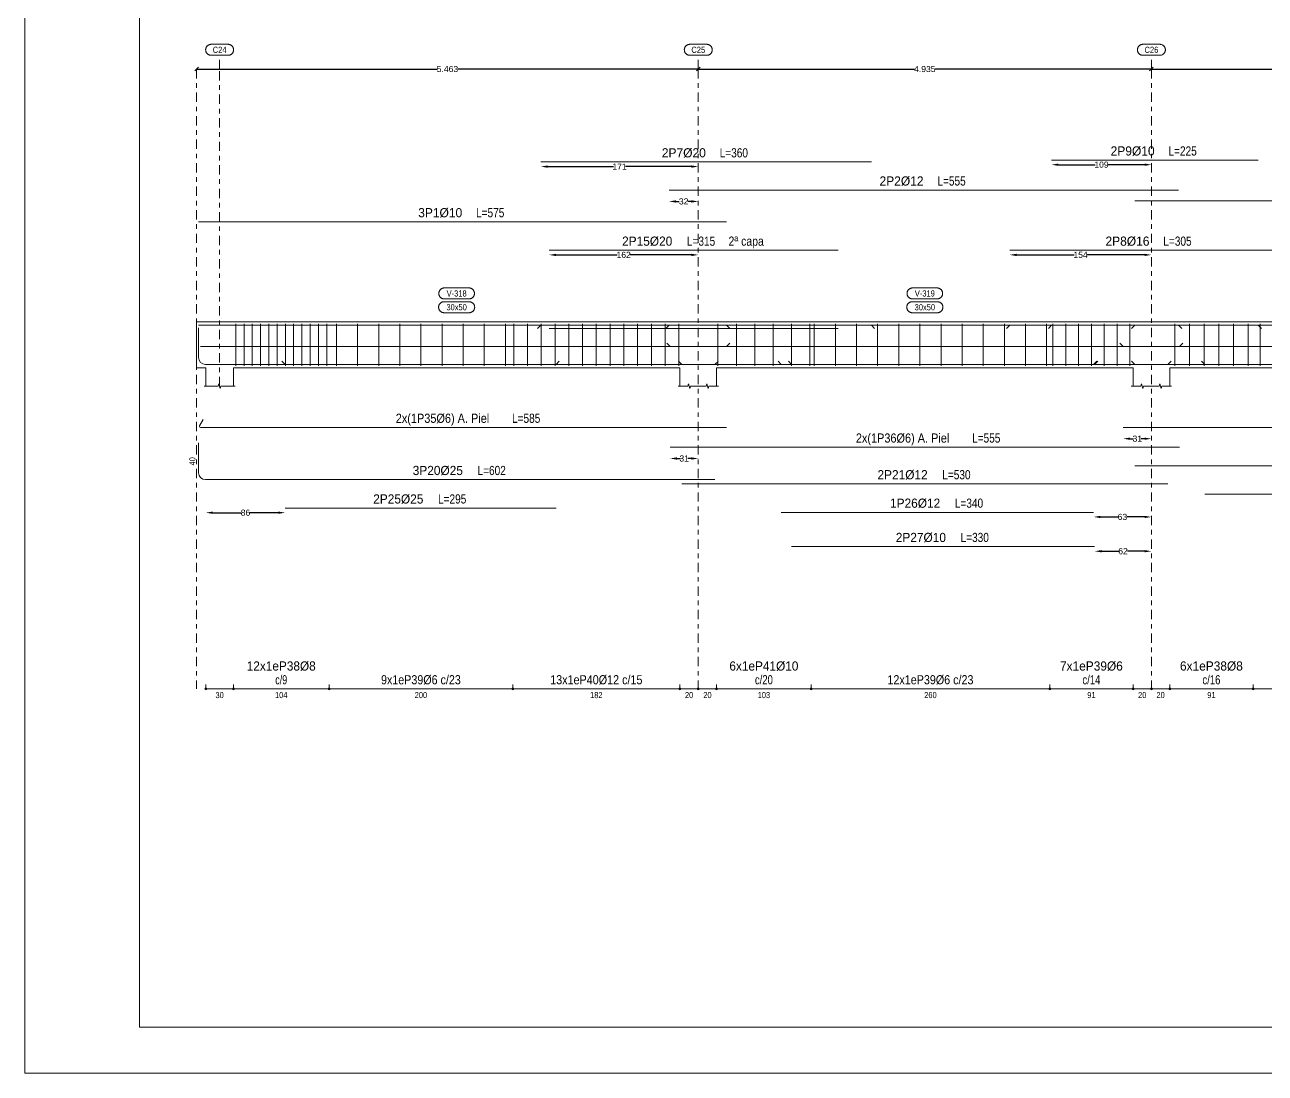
# Model space of a CAD drawing. Header units: millimetres. Extents: x 3 to 479, y -191 to 120.
# Drawn here: x 100.33 to 127.35, y 21.26 to 44.11 of the extents above; entities that cross this region are included whole.
import ezdxf
from ezdxf.enums import TextEntityAlignment as Align

# ---------------------------------------------------------------- set-up
doc = ezdxf.new("R2010")
doc.units = ezdxf.units.MM
doc.linetypes.add('CYPE_RAYAPUNTO', pattern=[0.4125, 0.2025, -0.105, 0, -0.105])
for name, color, linetype, lineweight in [('ALZ_ARM_LONG_ARM_TEXTOS', 3, 'Continuous', 9), ('ALZ_ARM_LONG_TXT_IND_CAPA_ARM_LONG', 3, 'Continuous', 9), ('ALZ_ARM_LONG_TXT_LONG', 3, 'Continuous', 9), ('ALZ_ARM_TRANS_TXT_EST', 3, 'Continuous', 9), ('ALZ_CONT_NUDOS', 122, 'Continuous', 9), ('ALZ_CONT_VIG_HORMIGON', 2, 'Continuous', 9), ('ALZ_COT_COT_ANCLAJES', 3, 'Continuous', 0), ('ALZ_COT_COT_ARM', 3, 'Continuous', 0), ('ALZ_COT_COT_EST', 3, 'Continuous', 0), ('ALZ_COT_COT_LIN_APOYOS', 2, 'CYPE_RAYAPUNTO', 0), ('ALZ_COT_LONGITUD_PROYECTADA', 122, 'Continuous', 0), ('ALZ_COT_TEXTOS_ESTRIBOS', 122, 'Continuous', 0), ('ALZ_REF_COT_LIN_AUX_COTA', 2, 'CYPE_RAYAPUNTO', 9), ('ALZ_REF_REF_NOMBRE', 3, 'Continuous', 9), ('ALZ_REF_REF_REFERENCIA', 3, 'Continuous', 9), ('ALZ_REF_TEXTO_REF_NOMBRE', 3, 'Continuous', 9), ('ALZ_REF_TEXTO_REF_REFERENCIA', 3, 'Continuous', 9), ('ARM_LONGITUDINAL_Ø10', 103, 'Continuous', 9), ('ARM_LONGITUDINAL_Ø12', 171, 'Continuous', 9), ('ARM_LONGITUDINAL_Ø16', 212, 'Continuous', 9), ('ARM_LONGITUDINAL_Ø20', 30, 'Continuous', 9), ('ARM_LONGITUDINAL_Ø25', 20, 'Continuous', 9), ('ARM_LONGITUDINAL_Ø6', 151, 'Continuous', 9), ('ARM_LONGITUDINAL_Ø8', 32, 'Continuous', 9), ('ARM_TRANSVERSAL_Ø10', 103, 'Continuous', 9), ('ARM_TRANSVERSAL_Ø12', 171, 'Continuous', 9), ('ARM_TRANSVERSAL_Ø6', 151, 'Continuous', 9), ('ARM_TRANSVERSAL_Ø8', 32, 'Continuous', 9), ('RECUAD_LIMITES', 2, 'Continuous', 0), ('RECUAD_MARCO', 1, 'Continuous', 20)]:
    doc.layers.add(name, color=color, linetype=linetype, lineweight=lineweight)
doc.styles.add('CYPETXT_0.2_romans', font='arial.ttf', dxfattribs={"height": 0.133333})
doc.styles.add('CYPETXT_romans', font='arial.ttf', dxfattribs={"height": 0.2})
doc.dimstyles.new('cype_arrow', dxfattribs={"dimtxt": 0.18, "dimasz": 0.15, "dimexe": 0.05, "dimexo": 0.05, "dimgap": 0, "dimtad": 0, "dimdec": 4, "dimzin": 0, "dimdsep": 46, "dimtxsty": 'CYPETXT_0.2_romans', "dimcen": 0.09, "dimadec": 0, "dimazin": 0, "dimtfac": 1, "dimtdec": 4, "dimtofl": 0, "dimtmove": 2, "dimatfit": 3, "dimfxl": 1, "dimtolj": 1, "dimtzin": 0, "dimarcsym": 0})
doc.dimstyles.new('cype_oblique', dxfattribs={"dimtxt": 0.18, "dimasz": 0.18, "dimexe": 0.05, "dimexo": 0.05, "dimgap": 0, "dimtad": 0, "dimdec": 4, "dimzin": 0, "dimdsep": 46, "dimtxsty": 'CYPETXT_0.2_romans', "dimblk": 'OBLIQUE', "dimtsz": 0.04, "dimcen": 0.09, "dimadec": 0, "dimazin": 0, "dimtfac": 1, "dimtdec": 4, "dimtofl": 0, "dimtmove": 2, "dimatfit": 3, "dimfxl": 1, "dimtolj": 1, "dimtzin": 0, "dimarcsym": 0})

# ---------------------------------------------------------------- blocks, each defined once
blk = doc.blocks.new('*D1131')
at = {"layer": 'ALZ_COT_LONGITUD_PROYECTADA', "color": 0, "lineweight": -2, "transparency": 16777216}
for p, q in [((104.034, 43.101), (104.114, 43.181)), ((104.074, 43.141), (109.312, 43.141)), ((115, 43.141), (109.762, 43.141)), ((114.96, 43.101), (115.04, 43.181))]:
    blk.add_line(p, q, dxfattribs=at)
at = {"layer": 'Defpoints', "color": 0, "transparency": 16777216}
for p in [(104.074, 43.141), (104.074, 43.141), (115, 43.141)]:
    blk.add_point(p, dxfattribs=at)
at = {"layer": 'ALZ_COT_LONGITUD_PROYECTADA', "color": 0, "transparency": 16777216, "insert": (109.537, 43.141), "char_height": 0.1333, "attachment_point": 5, "style": 'CYPETXT_0.2_romans'}
blk.add_mtext('\\A1;5.463', dxfattribs=at)
blk = doc.blocks.new('_OBLIQUE')
at = {"color": 0, "linetype": 'ByBlock', "lineweight": -2}
blk.add_line((-0.5, -0.5), (0.5, 0.5), dxfattribs=at)
blk = doc.blocks.new('*D1132')
at = {"layer": 'ALZ_COT_LONGITUD_PROYECTADA', "color": 0, "lineweight": -2, "transparency": 16777216}
for p, q in [((114.96, 43.101), (115.04, 43.181)), ((115, 43.141), (119.707, 43.141)), ((124.87, 43.141), (120.163, 43.141)), ((124.83, 43.101), (124.91, 43.181))]:
    blk.add_line(p, q, dxfattribs=at)
at = {"layer": 'Defpoints', "color": 0, "transparency": 16777216}
for p in [(115, 43.141), (115, 43.141), (124.87, 43.141)]:
    blk.add_point(p, dxfattribs=at)
at = {"layer": 'ALZ_COT_LONGITUD_PROYECTADA', "color": 0, "transparency": 16777216, "insert": (119.935, 43.141), "char_height": 0.1333, "attachment_point": 5, "style": 'CYPETXT_0.2_romans'}
blk.add_mtext('\\A1;4.935', dxfattribs=at)
blk = doc.blocks.new('*D1133')
at = {"layer": 'ALZ_COT_LONGITUD_PROYECTADA', "color": 0, "lineweight": -2, "transparency": 16777216}
for p, q in [((124.83, 43.101), (124.91, 43.181)), ((124.87, 43.141), (129.577, 43.141)), ((134.74, 43.141), (130.033, 43.141)), ((134.7, 43.101), (134.78, 43.181))]:
    blk.add_line(p, q, dxfattribs=at)
at = {"layer": 'Defpoints', "color": 0, "transparency": 16777216}
for p in [(124.87, 43.141), (124.87, 43.141), (134.74, 43.141)]:
    blk.add_point(p, dxfattribs=at)
at = {"layer": 'ALZ_COT_LONGITUD_PROYECTADA', "color": 0, "transparency": 16777216, "insert": (129.805, 43.141), "char_height": 0.1333, "attachment_point": 5, "style": 'CYPETXT_0.2_romans'}
blk.add_mtext('\\A1;4.935', dxfattribs=at)
blk = doc.blocks.new('*D1140')
at = {"layer": 'ALZ_COT_COT_ARM', "color": 0, "lineweight": -2, "transparency": 16777216}
for p, q in [((114.535, 34.654), (114.61, 34.654)), ((114.85, 34.654), (114.775, 34.654))]:
    blk.add_line(p, q, dxfattribs=at)
at = {"layer": 'ALZ_COT_COT_ARM', "color": 0, "transparency": 16777216}
for points in [[(114.535, 34.679), (114.535, 34.629), (114.385, 34.654)], [(114.85, 34.679), (114.85, 34.629), (115, 34.654)]]:
    blk.add_solid(points, dxfattribs=at)
at = {"layer": 'Defpoints', "color": 0, "transparency": 16777216}
for p in [(114.385, 34.654), (115, 34.654), (115, 34.654)]:
    blk.add_point(p, dxfattribs=at)
at = {"layer": 'ALZ_COT_COT_ARM', "color": 0, "transparency": 16777216, "insert": (114.693, 34.654), "char_height": 0.1333, "attachment_point": 5, "style": 'CYPETXT_0.2_romans'}
blk.add_mtext('\\A1;31', dxfattribs=at)
blk = doc.blocks.new('*D1141')
at = {"layer": 'ALZ_COT_COT_ARM', "color": 0, "lineweight": -2, "transparency": 16777216}
for p, q in [((124.405, 35.085), (124.48, 35.085)), ((124.72, 35.085), (124.645, 35.085))]:
    blk.add_line(p, q, dxfattribs=at)
at = {"layer": 'ALZ_COT_COT_ARM', "color": 0, "transparency": 16777216}
for points in [[(124.405, 35.11), (124.405, 35.06), (124.255, 35.085)], [(124.72, 35.11), (124.72, 35.06), (124.87, 35.085)]]:
    blk.add_solid(points, dxfattribs=at)
at = {"layer": 'Defpoints', "color": 0, "transparency": 16777216}
for p in [(124.255, 35.085), (124.87, 35.085), (124.87, 35.085)]:
    blk.add_point(p, dxfattribs=at)
at = {"layer": 'ALZ_COT_COT_ARM', "color": 0, "transparency": 16777216, "insert": (124.563, 35.085), "char_height": 0.1333, "attachment_point": 5, "style": 'CYPETXT_0.2_romans'}
blk.add_mtext('\\A1;31', dxfattribs=at)
blk = doc.blocks.new('*D1147')
at = {"layer": 'ALZ_COT_COT_ARM', "color": 0, "lineweight": -2, "transparency": 16777216}
for p, q in [((114.513, 40.256), (114.587, 40.256)), ((114.85, 40.256), (114.776, 40.256))]:
    blk.add_line(p, q, dxfattribs=at)
at = {"layer": 'ALZ_COT_COT_ARM', "color": 0, "transparency": 16777216}
for points in [[(114.513, 40.281), (114.513, 40.231), (114.363, 40.256)], [(114.85, 40.281), (114.85, 40.231), (115, 40.256)]]:
    blk.add_solid(points, dxfattribs=at)
at = {"layer": 'Defpoints', "color": 0, "transparency": 16777216}
for p in [(114.363, 40.256), (115, 40.256), (115, 40.256)]:
    blk.add_point(p, dxfattribs=at)
at = {"layer": 'ALZ_COT_COT_ARM', "color": 0, "transparency": 16777216, "insert": (114.682, 40.256), "char_height": 0.1333, "attachment_point": 5, "style": 'CYPETXT_0.2_romans'}
blk.add_mtext('\\A1;32', dxfattribs=at)
blk = doc.blocks.new('*D1151')
at = {"layer": 'ALZ_COT_COT_ARM', "color": 0, "lineweight": -2, "transparency": 16777216}
for p, q in [((111.721, 41.016), (113.157, 41.016)), ((114.85, 41.016), (113.413, 41.016))]:
    blk.add_line(p, q, dxfattribs=at)
at = {"layer": 'ALZ_COT_COT_ARM', "color": 0, "transparency": 16777216}
for points in [[(111.721, 41.041), (111.721, 40.991), (111.571, 41.016)], [(114.85, 41.041), (114.85, 40.991), (115, 41.016)]]:
    blk.add_solid(points, dxfattribs=at)
at = {"layer": 'Defpoints', "color": 0, "transparency": 16777216}
for p in [(111.571, 41.016), (115, 41.016), (115, 41.016)]:
    blk.add_point(p, dxfattribs=at)
at = {"layer": 'ALZ_COT_COT_ARM', "color": 0, "transparency": 16777216, "insert": (113.285, 41.016), "char_height": 0.1333, "attachment_point": 5, "style": 'CYPETXT_0.2_romans'}
blk.add_mtext('\\A1;171', dxfattribs=at)
blk = doc.blocks.new('*D1152')
at = {"layer": 'ALZ_COT_COT_ARM', "color": 0, "lineweight": -2, "transparency": 16777216}
for p, q in [((121.934, 39.091), (123.186, 39.091)), ((124.72, 39.091), (123.468, 39.091))]:
    blk.add_line(p, q, dxfattribs=at)
at = {"layer": 'ALZ_COT_COT_ARM', "color": 0, "transparency": 16777216}
for points in [[(121.934, 39.116), (121.934, 39.066), (121.784, 39.091)], [(124.72, 39.116), (124.72, 39.066), (124.87, 39.091)]]:
    blk.add_solid(points, dxfattribs=at)
at = {"layer": 'Defpoints', "color": 0, "transparency": 16777216}
for p in [(121.784, 39.091), (124.87, 39.091), (124.87, 39.091)]:
    blk.add_point(p, dxfattribs=at)
at = {"layer": 'ALZ_COT_COT_ARM', "color": 0, "transparency": 16777216, "insert": (123.327, 39.091), "char_height": 0.1333, "attachment_point": 5, "style": 'CYPETXT_0.2_romans'}
blk.add_mtext('\\A1;154', dxfattribs=at)
blk = doc.blocks.new('*D1153')
at = {"layer": 'ALZ_COT_COT_ARM', "color": 0, "lineweight": -2, "transparency": 16777216}
for p, q in [((122.846, 41.057), (123.642, 41.057)), ((124.72, 41.057), (123.924, 41.057))]:
    blk.add_line(p, q, dxfattribs=at)
at = {"layer": 'ALZ_COT_COT_ARM', "color": 0, "transparency": 16777216}
for points in [[(122.846, 41.082), (122.846, 41.032), (122.696, 41.057)], [(124.72, 41.082), (124.72, 41.032), (124.87, 41.057)]]:
    blk.add_solid(points, dxfattribs=at)
at = {"layer": 'Defpoints', "color": 0, "transparency": 16777216}
for p in [(122.696, 41.057), (124.87, 41.057), (124.87, 41.057)]:
    blk.add_point(p, dxfattribs=at)
at = {"layer": 'ALZ_COT_COT_ARM', "color": 0, "transparency": 16777216, "insert": (123.783, 41.057), "char_height": 0.1333, "attachment_point": 5, "style": 'CYPETXT_0.2_romans'}
blk.add_mtext('\\A1;109', dxfattribs=at)
blk = doc.blocks.new('*D1163')
at = {"layer": 'ALZ_COT_COT_ARM', "color": 0, "lineweight": -2, "transparency": 16777216}
for p, q in [((111.901, 39.091), (113.235, 39.091)), ((114.85, 39.091), (113.516, 39.091))]:
    blk.add_line(p, q, dxfattribs=at)
at = {"layer": 'ALZ_COT_COT_ARM', "color": 0, "transparency": 16777216}
for points in [[(111.901, 39.116), (111.901, 39.066), (111.751, 39.091)], [(114.85, 39.116), (114.85, 39.066), (115, 39.091)]]:
    blk.add_solid(points, dxfattribs=at)
at = {"layer": 'Defpoints', "color": 0, "transparency": 16777216}
for p in [(111.751, 39.091), (115, 39.091), (115, 39.091)]:
    blk.add_point(p, dxfattribs=at)
at = {"layer": 'ALZ_COT_COT_ARM', "color": 0, "transparency": 16777216, "insert": (113.375, 39.091), "char_height": 0.1333, "attachment_point": 5, "style": 'CYPETXT_0.2_romans'}
blk.add_mtext('\\A1;162', dxfattribs=at)
blk = doc.blocks.new('*D1168')
at = {"layer": 'ALZ_COT_COT_ARM', "color": 0, "lineweight": -2, "transparency": 16777216}
for p, q in [((104.424, 33.473), (105.042, 33.473)), ((105.852, 33.473), (105.233, 33.473))]:
    blk.add_line(p, q, dxfattribs=at)
at = {"layer": 'ALZ_COT_COT_ARM', "color": 0, "transparency": 16777216}
for points in [[(104.424, 33.498), (104.424, 33.448), (104.274, 33.473)], [(105.852, 33.498), (105.852, 33.448), (106.002, 33.473)]]:
    blk.add_solid(points, dxfattribs=at)
at = {"layer": 'Defpoints', "color": 0, "transparency": 16777216}
for p in [(104.274, 33.473), (106.002, 33.473), (106.002, 33.473)]:
    blk.add_point(p, dxfattribs=at)
at = {"layer": 'ALZ_COT_COT_ARM', "color": 0, "transparency": 16777216, "insert": (105.138, 33.473), "char_height": 0.1333, "attachment_point": 5, "style": 'CYPETXT_0.2_romans'}
blk.add_mtext('\\A1;86', dxfattribs=at)
blk = doc.blocks.new('*D1169')
at = {"layer": 'ALZ_COT_COT_ARM', "color": 0, "lineweight": -2, "transparency": 16777216}
for p, q in [((123.759, 33.38), (124.144, 33.38)), ((124.72, 33.38), (124.335, 33.38))]:
    blk.add_line(p, q, dxfattribs=at)
at = {"layer": 'ALZ_COT_COT_ARM', "color": 0, "transparency": 16777216}
for points in [[(123.759, 33.405), (123.759, 33.355), (123.609, 33.38)], [(124.72, 33.405), (124.72, 33.355), (124.87, 33.38)]]:
    blk.add_solid(points, dxfattribs=at)
at = {"layer": 'Defpoints', "color": 0, "transparency": 16777216}
for p in [(123.609, 33.38), (124.87, 33.38), (124.87, 33.38)]:
    blk.add_point(p, dxfattribs=at)
at = {"layer": 'ALZ_COT_COT_ARM', "color": 0, "transparency": 16777216, "insert": (124.239, 33.38), "char_height": 0.1333, "attachment_point": 5, "style": 'CYPETXT_0.2_romans'}
blk.add_mtext('\\A1;63', dxfattribs=at)
blk = doc.blocks.new('*D1170')
at = {"layer": 'ALZ_COT_COT_ARM', "color": 0, "lineweight": -2, "transparency": 16777216}
for p, q in [((123.784, 32.633), (124.157, 32.633)), ((124.72, 32.633), (124.347, 32.633))]:
    blk.add_line(p, q, dxfattribs=at)
at = {"layer": 'ALZ_COT_COT_ARM', "color": 0, "transparency": 16777216}
for points in [[(123.784, 32.658), (123.784, 32.608), (123.634, 32.633)], [(124.72, 32.658), (124.72, 32.608), (124.87, 32.633)]]:
    blk.add_solid(points, dxfattribs=at)
at = {"layer": 'Defpoints', "color": 0, "transparency": 16777216}
for p in [(123.634, 32.633), (124.87, 32.633), (124.87, 32.633)]:
    blk.add_point(p, dxfattribs=at)
at = {"layer": 'ALZ_COT_COT_ARM', "color": 0, "transparency": 16777216, "insert": (124.252, 32.633), "char_height": 0.1333, "attachment_point": 5, "style": 'CYPETXT_0.2_romans'}
blk.add_mtext('\\A1;62', dxfattribs=at)

msp = doc.modelspace()

# ---------------------------------------------------------------- linework, layer by layer
at = {"layer": 'ALZ_CONT_NUDOS'}
for p, q in [((104.27406, 36.63081), (104.27406, 36.23081)), ((104.87406, 36.63081), (104.87406, 36.23081)), ((114.60014, 36.63081), (114.60014, 36.23081)), ((115.40014, 36.63081), (115.40014, 36.23081)), ((124.47014, 36.63081), (124.47014, 36.23081)), ((125.27014, 36.63081), (125.27014, 36.23081))]:
    msp.add_line(p, q, dxfattribs=at)
for points in [[(104.87406, 37.63081), (104.27406, 37.63081), (104.07377, 37.63081), (104.07377, 36.63081), (104.27406, 36.63081)], [(114.60014, 37.63081), (115.40014, 37.63081)], [(124.47014, 37.63081), (125.27014, 37.63081)], [(104.23406, 36.23081), (104.54406, 36.23081), (104.55906, 36.28081), (104.58906, 36.18081), (104.60406, 36.23081), (104.91406, 36.23081)], [(114.56014, 36.23081), (114.77014, 36.23081), (114.78514, 36.28081), (114.81514, 36.18081), (114.83014, 36.23081), (115.04014, 36.23081)], [(114.96014, 36.23081), (115.17014, 36.23081), (115.18514, 36.28081), (115.21514, 36.18081), (115.23014, 36.23081), (115.44014, 36.23081)], [(124.43014, 36.23081), (124.64014, 36.23081), (124.65514, 36.28081), (124.68514, 36.18081), (124.70014, 36.23081), (124.91014, 36.23081)], [(124.83014, 36.23081), (125.04014, 36.23081), (125.05514, 36.28081), (125.08514, 36.18081), (125.10014, 36.23081), (125.31014, 36.23081)]]:
    msp.add_lwpolyline(points, dxfattribs=at)
at = {"layer": 'ALZ_CONT_VIG_HORMIGON'}
for p, q in [((104.87406, 37.63081), (114.60014, 37.63081)), ((115.40014, 37.63081), (124.47014, 37.63081)), ((125.27014, 37.63081), (134.34014, 37.63081)), ((104.87406, 36.63081), (114.60014, 36.63081)), ((115.40014, 36.63081), (124.47014, 36.63081)), ((125.27014, 36.63081), (134.34014, 36.63081))]:
    msp.add_line(p, q, dxfattribs=at)
at = {"layer": 'ALZ_COT_COT_EST'}
for p, q in [((104.27406, 29.63167), (104.27406, 29.73167)), ((104.87406, 29.63167), (104.87406, 29.73167)), ((106.95865, 29.63167), (106.95865, 29.73167)), ((110.95865, 29.63167), (110.95865, 29.73167)), ((114.60014, 29.63167), (114.60014, 29.73167)), ((115.00014, 29.63167), (115.00014, 29.73167)), ((115.40014, 29.63167), (115.40014, 29.73167)), ((117.45865, 29.63167), (117.45865, 29.73167)), ((122.65614, 29.63167), (122.65614, 29.73167)), ((124.47014, 29.63167), (124.47014, 29.73167)), ((124.87014, 29.63167), (124.87014, 29.73167)), ((125.27014, 29.63167), (125.27014, 29.73167)), ((127.08414, 29.63167), (127.08414, 29.73167))]:
    msp.add_line(p, q, dxfattribs=at)
for points in [[(104.27406, 29.63167), (104.87406, 29.63167), (104.87406, 29.73167)], [(104.87406, 29.63167), (106.95865, 29.63167), (106.95865, 29.73167)], [(106.95865, 29.63167), (110.95865, 29.63167), (110.95865, 29.73167)], [(110.95865, 29.63167), (114.60014, 29.63167), (114.60014, 29.73167)], [(114.60014, 29.63167), (115.00014, 29.63167), (115.00014, 29.73167)], [(115.00014, 29.63167), (115.40014, 29.63167), (115.40014, 29.73167)], [(115.40014, 29.63167), (117.45865, 29.63167), (117.45865, 29.73167)], [(117.45865, 29.63167), (122.65614, 29.63167), (122.65614, 29.73167)], [(122.65614, 29.63167), (124.47014, 29.63167), (124.47014, 29.73167)], [(124.47014, 29.63167), (124.87014, 29.63167), (124.87014, 29.73167)], [(124.87014, 29.63167), (125.27014, 29.63167), (125.27014, 29.73167)], [(125.27014, 29.63167), (127.08414, 29.63167), (127.08414, 29.73167)], [(127.08414, 29.63167), (132.45865, 29.63167), (132.45865, 29.73167)]]:
    msp.add_lwpolyline(points, dxfattribs=at)
for centre in [(104.27406, 29.63167), (104.87406, 29.63167), (104.87406, 29.63167), (106.95865, 29.63167), (106.95865, 29.63167), (110.95865, 29.63167), (110.95865, 29.63167), (114.60014, 29.63167), (114.60014, 29.63167), (115.00014, 29.63167), (115.00014, 29.63167), (115.40014, 29.63167), (115.40014, 29.63167), (117.45865, 29.63167), (117.45865, 29.63167), (122.65614, 29.63167), (122.65614, 29.63167), (124.47014, 29.63167), (124.47014, 29.63167), (124.87014, 29.63167), (124.87014, 29.63167), (125.27014, 29.63167), (125.27014, 29.63167), (127.08414, 29.63167), (127.08414, 29.63167)]:
    msp.add_circle(centre, 0.02, dxfattribs=at)
at = {"layer": 'ALZ_COT_COT_LIN_APOYOS'}
for p, q in [((104.07377, 43.1409), (104.07377, 29.63167)), ((115.00014, 43.1409), (115.00014, 29.63167)), ((124.87014, 43.1409), (124.87014, 29.63167))]:
    msp.add_line(p, q, dxfattribs=at)
at = {"layer": 'ALZ_REF_COT_LIN_AUX_COTA'}
for p, q in [((104.57406, 43.1409), (104.57406, 43.4409)), ((115.00014, 43.1409), (115.00014, 43.4409)), ((124.87014, 43.1409), (124.87014, 43.4409)), ((104.57406, 36.23081), (104.57406, 43.1409))]:
    msp.add_line(p, q, dxfattribs=at)
at = {"layer": 'ALZ_REF_REF_NOMBRE'}
for points in [[(110.0051, 38.37081), (110.01312, 38.37054), (110.02109, 38.36974), (110.029, 38.3684), (110.0368, 38.36654), (110.04446, 38.36417), (110.05195, 38.36129), (110.05922, 38.35791), (110.06625, 38.35406), (110.07301, 38.34974), (110.07947, 38.34498), (110.08559, 38.33981), (110.09136, 38.33423), (110.09674, 38.32828), (110.10171, 38.32199), (110.10625, 38.31538), (110.11033, 38.30848), (110.11395, 38.30132), (110.11708, 38.29394), (110.11971, 38.28636), (110.12183, 38.27863), (110.12343, 38.27077), (110.1245, 38.26282), (110.12503, 38.25482), (110.12503, 38.2468), (110.1245, 38.2388), (110.12343, 38.23085), (110.12183, 38.22299), (110.11971, 38.21525), (110.11708, 38.20768), (110.11395, 38.2003), (110.11033, 38.19314), (110.10625, 38.18624), (110.10171, 38.17963), (110.09674, 38.17333), (110.09136, 38.16738), (110.08559, 38.16181), (110.07947, 38.15663), (110.07301, 38.15188), (110.06625, 38.14756), (110.05922, 38.14371), (110.05195, 38.14033), (110.04446, 38.13745), (110.0368, 38.13507), (110.029, 38.13321), (110.02109, 38.13188), (110.01312, 38.13108), (110.0051, 38.13081), (109.4691, 38.13081), (109.46109, 38.13108), (109.45311, 38.13188), (109.4452, 38.13321), (109.4374, 38.13507), (109.42974, 38.13745), (109.42225, 38.14033), (109.41498, 38.14371), (109.40795, 38.14756), (109.40119, 38.15188), (109.39473, 38.15663), (109.38861, 38.16181), (109.38284, 38.16738), (109.37746, 38.17333), (109.37249, 38.17963), (109.36795, 38.18624), (109.36387, 38.19314), (109.36025, 38.2003), (109.35712, 38.20768), (109.35449, 38.21525), (109.35237, 38.22299), (109.35077, 38.23085), (109.3497, 38.2388), (109.34917, 38.2468), (109.34917, 38.25482), (109.3497, 38.26282), (109.35077, 38.27077), (109.35237, 38.27863), (109.35449, 38.28636), (109.35712, 38.29394), (109.36025, 38.30132), (109.36387, 38.30848), (109.36795, 38.31538), (109.37249, 38.32199), (109.37746, 38.32828), (109.38284, 38.33423), (109.38861, 38.33981), (109.39473, 38.34498), (109.40119, 38.34974), (109.40795, 38.35406), (109.41498, 38.35791), (109.42225, 38.36129), (109.42974, 38.36417), (109.4374, 38.36654), (109.4452, 38.3684), (109.45311, 38.36974), (109.46109, 38.37054), (109.4691, 38.37081), (110.0051, 38.37081)], [(120.20314, 38.37081), (120.21115, 38.37054), (120.21913, 38.36974), (120.22704, 38.3684), (120.23484, 38.36654), (120.2425, 38.36417), (120.24998, 38.36129), (120.25726, 38.35791), (120.26429, 38.35406), (120.27105, 38.34974), (120.27751, 38.34498), (120.28363, 38.33981), (120.2894, 38.33423), (120.29478, 38.32828), (120.29975, 38.32199), (120.30429, 38.31538), (120.30837, 38.30848), (120.31199, 38.30132), (120.31512, 38.29394), (120.31775, 38.28636), (120.31987, 38.27863), (120.32147, 38.27077), (120.32254, 38.26282), (120.32307, 38.25482), (120.32307, 38.2468), (120.32254, 38.2388), (120.32147, 38.23085), (120.31987, 38.22299), (120.31775, 38.21525), (120.31512, 38.20768), (120.31199, 38.2003), (120.30837, 38.19314), (120.30429, 38.18624), (120.29975, 38.17963), (120.29478, 38.17333), (120.2894, 38.16738), (120.28363, 38.16181), (120.27751, 38.15663), (120.27105, 38.15188), (120.26429, 38.14756), (120.25726, 38.14371), (120.24998, 38.14033), (120.2425, 38.13745), (120.23484, 38.13507), (120.22704, 38.13321), (120.21913, 38.13188), (120.21115, 38.13108), (120.20314, 38.13081), (119.66714, 38.13081), (119.65912, 38.13108), (119.65114, 38.13188), (119.64324, 38.13321), (119.63543, 38.13507), (119.62777, 38.13745), (119.62029, 38.14033), (119.61302, 38.14371), (119.60598, 38.14756), (119.59922, 38.15188), (119.59277, 38.15663), (119.58664, 38.16181), (119.58088, 38.16738), (119.5755, 38.17333), (119.57053, 38.17963), (119.56599, 38.18624), (119.5619, 38.19314), (119.55829, 38.2003), (119.55516, 38.20768), (119.55253, 38.21525), (119.55041, 38.22299), (119.54881, 38.23085), (119.54774, 38.2388), (119.5472, 38.2468), (119.5472, 38.25482), (119.54774, 38.26282), (119.54881, 38.27077), (119.55041, 38.27863), (119.55253, 38.28636), (119.55516, 38.29394), (119.55829, 38.30132), (119.5619, 38.30848), (119.56599, 38.31538), (119.57053, 38.32199), (119.5755, 38.32828), (119.58088, 38.33423), (119.58664, 38.33981), (119.59277, 38.34498), (119.59922, 38.34974), (119.60598, 38.35406), (119.61302, 38.35791), (119.62029, 38.36129), (119.62777, 38.36417), (119.63543, 38.36654), (119.64324, 38.3684), (119.65114, 38.36974), (119.65912, 38.37054), (119.66714, 38.37081), (120.20314, 38.37081)], [(110.0101, 38.07081), (110.01812, 38.07054), (110.02609, 38.06974), (110.034, 38.0684), (110.0418, 38.06654), (110.04946, 38.06417), (110.05695, 38.06129), (110.06422, 38.05791), (110.07125, 38.05406), (110.07801, 38.04974), (110.08447, 38.04498), (110.09059, 38.03981), (110.09636, 38.03423), (110.10174, 38.02828), (110.10671, 38.02199), (110.11125, 38.01538), (110.11533, 38.00848), (110.11895, 38.00132), (110.12208, 37.99394), (110.12471, 37.98636), (110.12683, 37.97863), (110.12843, 37.97077), (110.1295, 37.96282), (110.13003, 37.95482), (110.13003, 37.9468), (110.1295, 37.9388), (110.12843, 37.93085), (110.12683, 37.92299), (110.12471, 37.91525), (110.12208, 37.90768), (110.11895, 37.9003), (110.11533, 37.89314), (110.11125, 37.88624), (110.10671, 37.87963), (110.10174, 37.87333), (110.09636, 37.86738), (110.09059, 37.86181), (110.08447, 37.85663), (110.07801, 37.85188), (110.07125, 37.84756), (110.06422, 37.84371), (110.05695, 37.84033), (110.04946, 37.83745), (110.0418, 37.83507), (110.034, 37.83321), (110.02609, 37.83188), (110.01812, 37.83108), (110.0101, 37.83081), (109.4641, 37.83081), (109.45609, 37.83108), (109.44811, 37.83188), (109.4402, 37.83321), (109.4324, 37.83507), (109.42474, 37.83745), (109.41725, 37.84033), (109.40998, 37.84371), (109.40295, 37.84756), (109.39619, 37.85188), (109.38973, 37.85663), (109.38361, 37.86181), (109.37784, 37.86738), (109.37246, 37.87333), (109.36749, 37.87963), (109.36295, 37.88624), (109.35887, 37.89314), (109.35525, 37.9003), (109.35212, 37.90768), (109.34949, 37.91525), (109.34737, 37.92299), (109.34577, 37.93085), (109.3447, 37.9388), (109.34417, 37.9468), (109.34417, 37.95482), (109.3447, 37.96282), (109.34577, 37.97077), (109.34737, 37.97863), (109.34949, 37.98636), (109.35212, 37.99394), (109.35525, 38.00132), (109.35887, 38.00848), (109.36295, 38.01538), (109.36749, 38.02199), (109.37246, 38.02828), (109.37784, 38.03423), (109.38361, 38.03981), (109.38973, 38.04498), (109.39619, 38.04974), (109.40295, 38.05406), (109.40998, 38.05791), (109.41725, 38.06129), (109.42474, 38.06417), (109.4324, 38.06654), (109.4402, 38.0684), (109.44811, 38.06974), (109.45609, 38.07054), (109.4641, 38.07081), (110.0101, 38.07081)], [(120.20814, 38.07081), (120.21615, 38.07054), (120.22413, 38.06974), (120.23204, 38.0684), (120.23984, 38.06654), (120.2475, 38.06417), (120.25498, 38.06129), (120.26226, 38.05791), (120.26929, 38.05406), (120.27605, 38.04974), (120.28251, 38.04498), (120.28863, 38.03981), (120.2944, 38.03423), (120.29978, 38.02828), (120.30475, 38.02199), (120.30929, 38.01538), (120.31337, 38.00848), (120.31699, 38.00132), (120.32012, 37.99394), (120.32275, 37.98636), (120.32487, 37.97863), (120.32647, 37.97077), (120.32754, 37.96282), (120.32807, 37.95482), (120.32807, 37.9468), (120.32754, 37.9388), (120.32647, 37.93085), (120.32487, 37.92299), (120.32275, 37.91525), (120.32012, 37.90768), (120.31699, 37.9003), (120.31337, 37.89314), (120.30929, 37.88624), (120.30475, 37.87963), (120.29978, 37.87333), (120.2944, 37.86738), (120.28863, 37.86181), (120.28251, 37.85663), (120.27605, 37.85188), (120.26929, 37.84756), (120.26226, 37.84371), (120.25498, 37.84033), (120.2475, 37.83745), (120.23984, 37.83507), (120.23204, 37.83321), (120.22413, 37.83188), (120.21615, 37.83108), (120.20814, 37.83081), (119.66214, 37.83081), (119.65412, 37.83108), (119.64614, 37.83188), (119.63824, 37.83321), (119.63043, 37.83507), (119.62277, 37.83745), (119.61529, 37.84033), (119.60802, 37.84371), (119.60098, 37.84756), (119.59422, 37.85188), (119.58777, 37.85663), (119.58164, 37.86181), (119.57588, 37.86738), (119.5705, 37.87333), (119.56553, 37.87963), (119.56099, 37.88624), (119.5569, 37.89314), (119.55329, 37.9003), (119.55016, 37.90768), (119.54753, 37.91525), (119.54541, 37.92299), (119.54381, 37.93085), (119.54274, 37.9388), (119.5422, 37.9468), (119.5422, 37.95482), (119.54274, 37.96282), (119.54381, 37.97077), (119.54541, 37.97863), (119.54753, 37.98636), (119.55016, 37.99394), (119.55329, 38.00132), (119.5569, 38.00848), (119.56099, 38.01538), (119.56553, 38.02199), (119.5705, 38.02828), (119.57588, 38.03423), (119.58164, 38.03981), (119.58777, 38.04498), (119.59422, 38.04974), (119.60098, 38.05406), (119.60802, 38.05791), (119.61529, 38.06129), (119.62277, 38.06417), (119.63043, 38.06654), (119.63824, 38.0684), (119.64614, 38.06974), (119.65412, 38.07054), (119.66214, 38.07081), (120.20814, 38.07081)]]:
    msp.add_lwpolyline(points, close=True, dxfattribs=at)
at = {"layer": 'ALZ_REF_REF_REFERENCIA'}
for points in [[(104.75806, 43.6809), (104.76608, 43.68064), (104.77406, 43.67983), (104.78197, 43.6785), (104.78977, 43.67664), (104.79743, 43.67426), (104.80491, 43.67138), (104.81218, 43.66801), (104.81922, 43.66415), (104.82598, 43.65984), (104.83243, 43.65508), (104.83856, 43.6499), (104.84432, 43.64433), (104.8497, 43.63838), (104.85467, 43.63208), (104.85921, 43.62547), (104.8633, 43.61857), (104.86691, 43.61142), (104.87004, 43.60403), (104.87268, 43.59646), (104.87479, 43.58872), (104.87639, 43.58086), (104.87746, 43.57291), (104.878, 43.56491), (104.878, 43.55689), (104.87746, 43.54889), (104.87639, 43.54094), (104.87479, 43.53308), (104.87268, 43.52535), (104.87004, 43.51777), (104.86691, 43.51039), (104.8633, 43.50323), (104.85921, 43.49633), (104.85467, 43.48972), (104.8497, 43.48343), (104.84432, 43.47748), (104.83856, 43.47191), (104.83243, 43.46673), (104.82598, 43.46197), (104.81922, 43.45766), (104.81218, 43.4538), (104.80491, 43.45043), (104.79743, 43.44754), (104.78977, 43.44517), (104.78197, 43.44331), (104.77406, 43.44197), (104.76608, 43.44117), (104.75806, 43.4409), (104.39006, 43.4409), (104.38205, 43.44117), (104.37407, 43.44197), (104.36616, 43.44331), (104.35836, 43.44517), (104.3507, 43.44754), (104.34322, 43.45043), (104.33594, 43.4538), (104.32891, 43.45766), (104.32215, 43.46197), (104.31569, 43.46673), (104.30957, 43.47191), (104.3038, 43.47748), (104.29842, 43.48343), (104.29345, 43.48972), (104.28892, 43.49633), (104.28483, 43.50323), (104.28121, 43.51039), (104.27808, 43.51777), (104.27545, 43.52535), (104.27333, 43.53308), (104.27173, 43.54094), (104.27067, 43.54889), (104.27013, 43.55689), (104.27013, 43.56491), (104.27067, 43.57291), (104.27173, 43.58086), (104.27333, 43.58872), (104.27545, 43.59646), (104.27808, 43.60403), (104.28121, 43.61142), (104.28483, 43.61857), (104.28892, 43.62547), (104.29345, 43.63208), (104.29842, 43.63838), (104.3038, 43.64433), (104.30957, 43.6499), (104.31569, 43.65508), (104.32215, 43.65984), (104.32891, 43.66415), (104.33594, 43.66801), (104.34322, 43.67138), (104.3507, 43.67426), (104.35836, 43.67664), (104.36616, 43.6785), (104.37407, 43.67983), (104.38205, 43.68064), (104.39006, 43.6809), (104.75806, 43.6809)], [(115.18414, 43.6809), (115.19215, 43.68064), (115.20013, 43.67983), (115.20804, 43.6785), (115.21584, 43.67664), (115.2235, 43.67426), (115.23098, 43.67138), (115.23826, 43.66801), (115.24529, 43.66415), (115.25205, 43.65984), (115.25851, 43.65508), (115.26463, 43.6499), (115.2704, 43.64433), (115.27578, 43.63838), (115.28075, 43.63208), (115.28529, 43.62547), (115.28937, 43.61857), (115.29299, 43.61142), (115.29612, 43.60403), (115.29875, 43.59646), (115.30087, 43.58872), (115.30247, 43.58086), (115.30354, 43.57291), (115.30407, 43.56491), (115.30407, 43.55689), (115.30354, 43.54889), (115.30247, 43.54094), (115.30087, 43.53308), (115.29875, 43.52535), (115.29612, 43.51777), (115.29299, 43.51039), (115.28937, 43.50323), (115.28529, 43.49633), (115.28075, 43.48972), (115.27578, 43.48343), (115.2704, 43.47748), (115.26463, 43.47191), (115.25851, 43.46673), (115.25205, 43.46197), (115.24529, 43.45766), (115.23826, 43.4538), (115.23098, 43.45043), (115.2235, 43.44754), (115.21584, 43.44517), (115.20804, 43.44331), (115.20013, 43.44197), (115.19215, 43.44117), (115.18414, 43.4409), (114.81614, 43.4409), (114.80812, 43.44117), (114.80014, 43.44197), (114.79224, 43.44331), (114.78443, 43.44517), (114.77677, 43.44754), (114.76929, 43.45043), (114.76202, 43.4538), (114.75498, 43.45766), (114.74822, 43.46197), (114.74177, 43.46673), (114.73564, 43.47191), (114.72988, 43.47748), (114.7245, 43.48343), (114.71953, 43.48972), (114.71499, 43.49633), (114.7109, 43.50323), (114.70729, 43.51039), (114.70416, 43.51777), (114.70153, 43.52535), (114.69941, 43.53308), (114.69781, 43.54094), (114.69674, 43.54889), (114.6962, 43.55689), (114.6962, 43.56491), (114.69674, 43.57291), (114.69781, 43.58086), (114.69941, 43.58872), (114.70153, 43.59646), (114.70416, 43.60403), (114.70729, 43.61142), (114.7109, 43.61857), (114.71499, 43.62547), (114.71953, 43.63208), (114.7245, 43.63838), (114.72988, 43.64433), (114.73564, 43.6499), (114.74177, 43.65508), (114.74822, 43.65984), (114.75498, 43.66415), (114.76202, 43.66801), (114.76929, 43.67138), (114.77677, 43.67426), (114.78443, 43.67664), (114.79224, 43.6785), (114.80014, 43.67983), (114.80812, 43.68064), (114.81614, 43.6809), (115.18414, 43.6809)], [(125.05414, 43.6809), (125.06215, 43.68064), (125.07013, 43.67983), (125.07804, 43.6785), (125.08584, 43.67664), (125.0935, 43.67426), (125.10098, 43.67138), (125.10826, 43.66801), (125.11529, 43.66415), (125.12205, 43.65984), (125.12851, 43.65508), (125.13463, 43.6499), (125.1404, 43.64433), (125.14578, 43.63838), (125.15075, 43.63208), (125.15529, 43.62547), (125.15937, 43.61857), (125.16299, 43.61142), (125.16612, 43.60403), (125.16875, 43.59646), (125.17087, 43.58872), (125.17247, 43.58086), (125.17354, 43.57291), (125.17407, 43.56491), (125.17407, 43.55689), (125.17354, 43.54889), (125.17247, 43.54094), (125.17087, 43.53308), (125.16875, 43.52535), (125.16612, 43.51777), (125.16299, 43.51039), (125.15937, 43.50323), (125.15529, 43.49633), (125.15075, 43.48972), (125.14578, 43.48343), (125.1404, 43.47748), (125.13463, 43.47191), (125.12851, 43.46673), (125.12205, 43.46197), (125.11529, 43.45766), (125.10826, 43.4538), (125.10098, 43.45043), (125.0935, 43.44754), (125.08584, 43.44517), (125.07804, 43.44331), (125.07013, 43.44197), (125.06215, 43.44117), (125.05414, 43.4409), (124.68614, 43.4409), (124.67812, 43.44117), (124.67014, 43.44197), (124.66224, 43.44331), (124.65443, 43.44517), (124.64677, 43.44754), (124.63929, 43.45043), (124.63202, 43.4538), (124.62498, 43.45766), (124.61822, 43.46197), (124.61177, 43.46673), (124.60564, 43.47191), (124.59988, 43.47748), (124.5945, 43.48343), (124.58953, 43.48972), (124.58499, 43.49633), (124.5809, 43.50323), (124.57729, 43.51039), (124.57416, 43.51777), (124.57153, 43.52535), (124.56941, 43.53308), (124.56781, 43.54094), (124.56674, 43.54889), (124.5662, 43.55689), (124.5662, 43.56491), (124.56674, 43.57291), (124.56781, 43.58086), (124.56941, 43.58872), (124.57153, 43.59646), (124.57416, 43.60403), (124.57729, 43.61142), (124.5809, 43.61857), (124.58499, 43.62547), (124.58953, 43.63208), (124.5945, 43.63838), (124.59988, 43.64433), (124.60564, 43.6499), (124.61177, 43.65508), (124.61822, 43.65984), (124.62498, 43.66415), (124.63202, 43.66801), (124.63929, 43.67138), (124.64677, 43.67426), (124.65443, 43.67664), (124.66224, 43.6785), (124.67014, 43.67983), (124.67812, 43.68064), (124.68614, 43.6809), (125.05414, 43.6809)]]:
    msp.add_lwpolyline(points, close=True, dxfattribs=at)
at = {"layer": 'ARM_LONGITUDINAL_Ø10'}
for p, q in [((115.61377, 37.55881), (115.68448, 37.4881)), ((122.6962, 37.55881), (122.62549, 37.4881)), ((127.1962, 37.55881), (127.26691, 37.4881)), ((117.03365, 36.70281), (116.96294, 36.77352)), ((123.63365, 36.70281), (123.70436, 36.77352))]:
    msp.add_line(p, q, dxfattribs=at)
for points in [[(122.6962, 41.15691), (127.1962, 41.15691)], [(104.11377, 39.81081), (115.61377, 39.81081)], [(104.11377, 37.55881), (115.61377, 37.55881)], [(122.6962, 37.55881), (127.1962, 37.55881)], [(117.03365, 36.70281), (123.63365, 36.70281)], [(117.03365, 32.73331), (123.63365, 32.73331)]]:
    msp.add_lwpolyline(points, dxfattribs=at)
at = {"layer": 'ARM_LONGITUDINAL_Ø12'}
for p, q in [((114.36299, 37.55881), (114.29228, 37.4881)), ((125.46299, 37.55881), (125.5337, 37.4881)), ((114.64014, 36.70281), (114.56943, 36.77352)), ((116.80865, 36.70281), (116.73794, 36.77352)), ((123.60865, 36.70281), (123.67936, 36.77352)), ((124.51014, 36.70281), (124.43943, 36.77352)), ((125.23014, 36.70281), (125.30085, 36.77352))]:
    msp.add_line(p, q, dxfattribs=at)
for points in [[(114.36299, 40.50223), (125.46299, 40.50223)], [(114.36299, 37.55881), (125.46299, 37.55881)], [(114.64014, 36.70281), (125.23014, 36.70281)], [(116.80865, 36.70281), (123.60865, 36.70281)], [(124.51014, 36.70281), (135.10014, 36.70281)], [(124.51014, 34.49432), (135.10014, 34.49432)], [(114.64014, 34.10031), (125.23014, 34.10031)], [(116.80865, 33.48031), (123.60865, 33.48031)]]:
    msp.add_lwpolyline(points, dxfattribs=at)
at = {"layer": 'ARM_LONGITUDINAL_Ø16'}
for p, q in [((121.78365, 37.55881), (121.71294, 37.4881)), ((126.03365, 36.70281), (125.96294, 36.77352))]:
    msp.add_line(p, q, dxfattribs=at)
for points in [[(121.78365, 39.19081), (127.88365, 39.19081)], [(121.78365, 37.55881), (127.88365, 37.55881)], [(126.03365, 36.70281), (133.63365, 36.70281)], [(126.03365, 33.87432), (133.63365, 33.87432)]]:
    msp.add_lwpolyline(points, dxfattribs=at)
at = {"layer": 'ARM_LONGITUDINAL_Ø20'}
for p, q in [((111.57051, 37.55881), (111.4998, 37.4881)), ((118.77051, 37.55881), (118.84122, 37.4881))]:
    msp.add_line(p, q, dxfattribs=at)
for points in [[(111.57051, 41.11577), (118.77051, 41.11577)], [(111.7508, 39.19081), (118.0508, 39.19081)], [(111.57051, 37.55881), (118.77051, 37.55881)], [(111.7508, 37.48947), (118.0508, 37.48947)]]:
    msp.add_lwpolyline(points, dxfattribs=at)
at = {"layer": 'ARM_LONGITUDINAL_Ø25'}
for p, q in [((106.00155, 36.70281), (105.93084, 36.77352)), ((111.90155, 36.70281), (111.97226, 36.77352)), ((115.36014, 36.70281), (115.43569, 36.76832))]:
    msp.add_line(p, q, dxfattribs=at)
for points in [[(104.11377, 37.50281), (104.11377, 36.85281), (104.12519, 36.79541), (104.1577, 36.74674), (104.20636, 36.71423), (104.26377, 36.70281), (115.36014, 36.70281)], [(106.00155, 36.70281), (111.90155, 36.70281)], [(104.11377, 34.99262), (104.11377, 34.34262), (104.12519, 34.28521), (104.1577, 34.23655), (104.20636, 34.20403), (104.26377, 34.19262), (115.36014, 34.19262)], [(106.00155, 33.57262), (111.90155, 33.57262)]]:
    msp.add_lwpolyline(points, dxfattribs=at)
at = {"layer": 'ARM_LONGITUDINAL_Ø6'}
for p, q in [((114.38514, 37.09614), (114.31443, 37.16685)), ((115.61377, 37.09614), (115.68448, 37.16685)), ((124.25514, 37.09614), (124.18443, 37.16685)), ((125.48514, 37.09614), (125.55585, 37.16685))]:
    msp.add_line(p, q, dxfattribs=at)
for points in [[(104.15534, 37.09614), (115.61377, 37.09614)], [(114.38514, 37.09614), (125.48514, 37.09614)], [(124.25514, 37.09614), (135.35514, 37.09614)], [(104.21377, 35.50401), (104.13455, 35.3668), (104.13706, 35.35258), (104.14428, 35.34008), (104.15534, 35.3308), (115.61377, 35.3308)], [(124.25514, 35.3308), (135.35514, 35.3308)], [(114.38514, 34.89974), (125.48514, 34.89974)]]:
    msp.add_lwpolyline(points, dxfattribs=at)
at = {"layer": 'ARM_LONGITUDINAL_Ø8'}
msp.add_line((124.51014, 37.55881), (124.43943, 37.4881), dxfattribs=at)
for points in [[(124.51014, 40.26895), (135.10014, 40.26895)], [(124.51014, 37.55881), (135.10014, 37.55881)]]:
    msp.add_lwpolyline(points, dxfattribs=at)
at = {"layer": 'ARM_TRANSVERSAL_Ø10'}
for p, q in [((115.42939, 37.59081), (115.42939, 36.67081)), ((115.82939, 37.59081), (115.82939, 36.67081)), ((116.22939, 37.59081), (116.22939, 36.67081)), ((116.62939, 37.59081), (116.62939, 36.67081)), ((117.02939, 37.59081), (117.02939, 36.67081)), ((117.42939, 37.59081), (117.42939, 36.67081))]:
    msp.add_line(p, q, dxfattribs=at)
at = {"layer": 'ARM_TRANSVERSAL_Ø12'}
for p, q in [((110.97939, 37.59081), (110.97939, 36.67081)), ((111.27939, 37.59081), (111.27939, 36.67081)), ((111.57939, 37.59081), (111.57939, 36.67081)), ((111.87939, 37.59081), (111.87939, 36.67081)), ((112.17939, 37.59081), (112.17939, 36.67081)), ((112.47939, 37.59081), (112.47939, 36.67081)), ((112.77939, 37.59081), (112.77939, 36.67081)), ((113.07939, 37.59081), (113.07939, 36.67081)), ((113.37939, 37.59081), (113.37939, 36.67081)), ((113.67939, 37.59081), (113.67939, 36.67081)), ((113.97939, 37.59081), (113.97939, 36.67081)), ((114.27939, 37.59081), (114.27939, 36.67081)), ((114.57939, 37.59081), (114.57939, 36.67081))]:
    msp.add_line(p, q, dxfattribs=at)
at = {"layer": 'ARM_TRANSVERSAL_Ø6'}
for p, q in [((107.11865, 37.59081), (107.11865, 36.67081)), ((107.57865, 37.59081), (107.57865, 36.67081)), ((108.03865, 37.59081), (108.03865, 36.67081)), ((108.49865, 37.59081), (108.49865, 36.67081)), ((108.95865, 37.59081), (108.95865, 36.67081)), ((109.41865, 37.59081), (109.41865, 36.67081)), ((109.87865, 37.59081), (109.87865, 36.67081)), ((110.33865, 37.59081), (110.33865, 36.67081)), ((110.79865, 37.59081), (110.79865, 36.67081)), ((117.52739, 37.59081), (117.52739, 36.67081)), ((117.98739, 37.59081), (117.98739, 36.67081)), ((118.44739, 37.59081), (118.44739, 36.67081)), ((118.90739, 37.59081), (118.90739, 36.67081)), ((119.36739, 37.59081), (119.36739, 36.67081)), ((119.82739, 37.59081), (119.82739, 36.67081)), ((120.28739, 37.59081), (120.28739, 36.67081)), ((120.74739, 37.59081), (120.74739, 36.67081)), ((121.20739, 37.59081), (121.20739, 36.67081)), ((121.66739, 37.59081), (121.66739, 36.67081)), ((122.12739, 37.59081), (122.12739, 36.67081)), ((122.58739, 37.59081), (122.58739, 36.67081)), ((122.72314, 37.59081), (122.72314, 36.67081)), ((123.00314, 37.59081), (123.00314, 36.67081)), ((123.28314, 37.59081), (123.28314, 36.67081)), ((123.56314, 37.59081), (123.56314, 36.67081)), ((123.84314, 37.59081), (123.84314, 36.67081)), ((124.12314, 37.59081), (124.12314, 36.67081)), ((124.40314, 37.59081), (124.40314, 36.67081)), ((127.24139, 37.59081), (127.24139, 36.67081))]:
    msp.add_line(p, q, dxfattribs=at)
at = {"layer": 'ARM_TRANSVERSAL_Ø8'}
for p, q in [((104.92636, 37.59081), (104.92636, 36.67081)), ((105.10636, 37.59081), (105.10636, 36.67081)), ((105.28636, 37.59081), (105.28636, 36.67081)), ((105.46636, 37.59081), (105.46636, 36.67081)), ((105.64636, 37.59081), (105.64636, 36.67081)), ((105.82636, 37.59081), (105.82636, 36.67081)), ((106.00636, 37.59081), (106.00636, 36.67081)), ((106.18636, 37.59081), (106.18636, 36.67081)), ((106.36636, 37.59081), (106.36636, 36.67081)), ((106.54636, 37.59081), (106.54636, 36.67081)), ((106.72636, 37.59081), (106.72636, 36.67081)), ((106.90636, 37.59081), (106.90636, 36.67081)), ((125.37714, 37.59081), (125.37714, 36.67081)), ((125.69714, 37.59081), (125.69714, 36.67081)), ((126.01714, 37.59081), (126.01714, 36.67081)), ((126.33714, 37.59081), (126.33714, 36.67081)), ((126.65714, 37.59081), (126.65714, 36.67081)), ((126.97714, 37.59081), (126.97714, 36.67081))]:
    msp.add_line(p, q, dxfattribs=at)
at = {"layer": 'RECUAD_LIMITES'}
msp.add_lwpolyline([(100.33093, 21.25684), (233.53093, 21.25684), (233.53093, 63.75684), (100.33093, 63.75684), (100.33093, 21.25684)], close=True, dxfattribs=at)
at = {"layer": 'RECUAD_MARCO'}
msp.add_lwpolyline([(102.83093, 22.25684), (232.53093, 22.25684), (232.53093, 62.75684), (102.83093, 62.75684), (102.83093, 22.25684)], close=True, dxfattribs=at)

# ---------------------------------------------------------------- texts
at = {"layer": 'ALZ_ARM_LONG_ARM_TEXTOS', "style": 'CYPETXT_romans'}
for s, width, p in [('2P7%%c20', 0.935124, (114.68551, 41.21577)), ('2P9%%c10', 0.935124, (124.4612, 41.25691)), ('2P2%%c12', 0.935124, (119.42799, 40.60223)), ('3P1%%c10', 0.935124, (109.37877, 39.91081)), ('2P15%%c20', 0.92633, (113.8873, 39.29081)), ('2P8%%c16', 0.935124, (124.34865, 39.29081)), ('2x(1P35%%c6) A. Piel', 0.851134, (109.42877, 35.4308)), ('2x(1P36%%c6) A. Piel', 0.851134, (119.45014, 34.99974)), ('3P20%%c25', 0.92633, (109.32695, 34.29262)), ('2P21%%c12', 0.92633, (119.45014, 34.20031)), ('2P25%%c25', 0.92633, (108.46655, 33.67262)), ('1P26%%c12', 0.92633, (119.72365, 33.58031)), ('2P27%%c10', 0.92633, (119.84865, 32.83331))]:
    msp.add_text(s, height=0.2, dxfattribs=dict(at, width=width)).set_placement(p, align=Align.CENTER)
at = {"layer": 'ALZ_ARM_LONG_TXT_IND_CAPA_ARM_LONG', "style": 'CYPETXT_romans', "width": 0.816999}
msp.add_text('2ª capa', height=0.2, dxfattribs=at).set_placement((116.0433, 39.29081), align=Align.CENTER)
at = {"layer": 'ALZ_ARM_LONG_TXT_LONG', "style": 'CYPETXT_romans', "width": 0.785606}
for s, p in [(' L=360', (115.74401, 41.21577)), (' L=225', (125.5197, 41.25691)), (' L=555', (120.48649, 40.60223)), (' L=575', (110.43727, 39.91081)), (' L=315', (115.0298, 39.29081)), (' L=305', (125.40715, 39.29081)), (' L=585', (111.22077, 35.4308)), (' L=555', (121.24214, 34.99974)), (' L=602', (110.46945, 34.29262)), (' L=530', (120.59264, 34.20031)), (' L=295', (109.60905, 33.67262)), (' L=340', (120.86615, 33.58031)), (' L=330', (120.99115, 32.83331))]:
    msp.add_text(s, height=0.2, dxfattribs=at).set_placement(p, align=Align.CENTER)
at = {"layer": 'ALZ_ARM_TRANS_TXT_EST', "style": 'CYPETXT_romans'}
for s, width, p in [('12x1eP38%%c8', 0.92177, (105.91636, 30.03167)), ('6x1eP41%%c10', 0.92177, (116.42939, 30.03167)), ('7x1eP39%%c6', 0.92733, (123.56314, 30.03167)), ('6x1eP38%%c8', 0.92733, (126.17714, 30.03167)), ('c/9', 0.695742, (105.91636, 29.73167)), ('9x1eP39%%c6 c/23', 0.835132, (108.95865, 29.73167)), ('13x1eP40%%c12 c/15', 0.839789, (112.77939, 29.73167)), ('c/20', 0.739875, (116.42939, 29.73167)), ('12x1eP39%%c6 c/23', 0.837616, (120.05739, 29.73167)), ('c/14', 0.739875, (123.56314, 29.73167)), ('c/16', 0.739875, (126.17714, 29.73167))]:
    msp.add_text(s, height=0.2, dxfattribs=dict(at, width=width)).set_placement(p, align=Align.CENTER)
at = {"layer": 'ALZ_COT_COT_ANCLAJES', "style": 'CYPETXT_romans', "width": 0.872274}
msp.add_text('40', height=0.133333, rotation=90, dxfattribs=at).set_placement((104.0471, 34.59262), align=Align.CENTER)
at = {"layer": 'ALZ_COT_TEXTOS_ESTRIBOS', "style": 'CYPETXT_romans', "width": 0.872274}
for s, p in [('30', (104.57406, 29.56501)), ('104', (105.91636, 29.56501)), ('200', (108.95865, 29.56501)), ('182', (112.77939, 29.56501)), ('20', (114.80014, 29.56501)), ('20', (115.20014, 29.56501)), ('103', (116.42939, 29.56501)), ('260', (120.05739, 29.56501)), ('91', (123.56314, 29.56501)), ('20', (124.67014, 29.56501)), ('20', (125.07014, 29.56501)), ('91', (126.17714, 29.56501))]:
    msp.add_text(s, height=0.133333, dxfattribs=at).set_placement(p, align=Align.TOP_CENTER)
at = {"layer": 'ALZ_REF_TEXTO_REF_NOMBRE', "style": 'CYPETXT_romans'}
for s, width, p in [('V-318', 0.803518, (109.7371, 38.25081)), ('V-319', 0.803518, (119.93514, 38.25081)), ('30x50', 0.876123, (109.7371, 37.95081)), ('30x50', 0.876123, (119.93514, 37.95081))]:
    msp.add_text(s, height=0.133333, dxfattribs=dict(at, width=width)).set_placement(p, align=Align.MIDDLE_CENTER)
at = {"layer": 'ALZ_REF_TEXTO_REF_REFERENCIA', "style": 'CYPETXT_romans', "width": 0.8832}
for s, p in [('C24', (104.57406, 43.5609)), ('C25', (115.00014, 43.5609)), ('C26', (124.87014, 43.5609))]:
    msp.add_text(s, height=0.133333, dxfattribs=at).set_placement(p, align=Align.MIDDLE_CENTER)

# ---------------------------------------------------------------- dimensions: what is measured, and where the dimension line sits
at = {"layer": 'ALZ_COT_COT_ARM'}
for p1, p2, text, picture, middle in [((111.57051, 41.01577), (115.00014, 41.01577), '171', '*D1151', (113.28532, 41.01577)), ((122.6962, 41.05691), (124.87014, 41.05691), '109', '*D1153', (123.78317, 41.05691)), ((114.36299, 40.25623), (115.00014, 40.25623), '32', '*D1147', (114.68156, 40.25623)), ((111.7508, 39.09081), (115.00014, 39.09081), '162', '*D1163', (113.37547, 39.09081)), ((121.78365, 39.09081), (124.87014, 39.09081), '154', '*D1152', (123.32689, 39.09081)), ((124.25514, 35.0848), (124.87014, 35.0848), '31', '*D1141', (124.56264, 35.0848)), ((114.38514, 34.65374), (115.00014, 34.65374), '31', '*D1140', (114.69264, 34.65374)), ((104.27406, 33.47262), (106.00155, 33.47262), '86', '*D1168', (105.13781, 33.47262)), ((123.60865, 33.38031), (124.87014, 33.38031), '63', '*D1169', (124.23939, 33.38031)), ((123.63365, 32.63331), (124.87014, 32.63331), '62', '*D1170', (124.25189, 32.63331))]:
    dim = msp.add_aligned_dim(p1=p1, p2=p2, distance=0, text=text, dimstyle='cype_arrow', override={"dimexe": 0, "dimexo": 0}, dxfattribs=at)
    dim.commit()
    dim.dimension.update_dxf_attribs({"geometry": picture, "text_midpoint": middle})
at = {"layer": 'ALZ_COT_LONGITUD_PROYECTADA'}
for p1, p2, text, picture, middle in [((115.00014, 43.1409), (104.07377, 43.1409), '5.463', '*D1131', (109.53695, 43.1409)), ((124.87014, 43.1409), (115.00014, 43.1409), '4.935', '*D1132', (119.93514, 43.1409)), ((134.74014, 43.1409), (124.87014, 43.1409), '4.935', '*D1133', (129.80514, 43.1409))]:
    dim = msp.add_aligned_dim(p1=p1, p2=p2, distance=0, text=text, dimstyle='cype_oblique', override={"dimexe": 0, "dimexo": 0}, dxfattribs=at)
    dim.commit()
    dim.dimension.update_dxf_attribs({"geometry": picture, "text_midpoint": middle})

doc.saveas('drawing.dxf')
